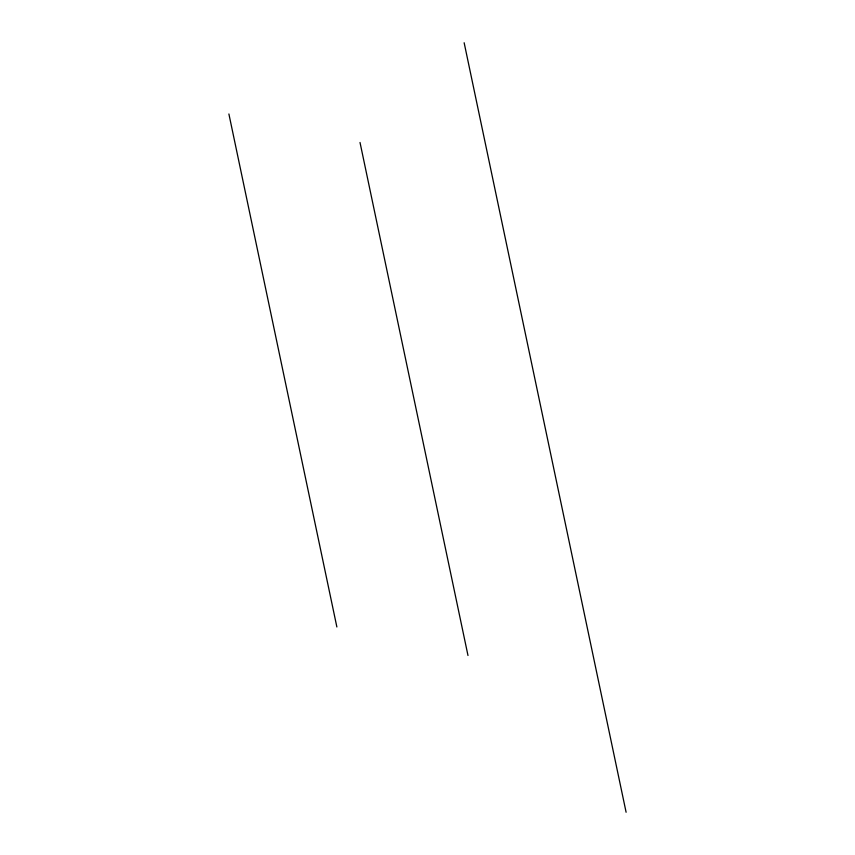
<?xml version="1.0" encoding="UTF-8"?>
<svg xmlns="http://www.w3.org/2000/svg" width="855" height="855" viewBox="0 0 855 855"><rect width="100%" height="100%" fill="white"/><g stroke="black" fill="none" stroke-linecap="round" stroke-linejoin="round"><path stroke-width="1.28" d="M464.147 42.75L626.106 812.25M360.019 142.486L467.984 655.486M228.894 113.972L336.87 626.971"/></g></svg>
